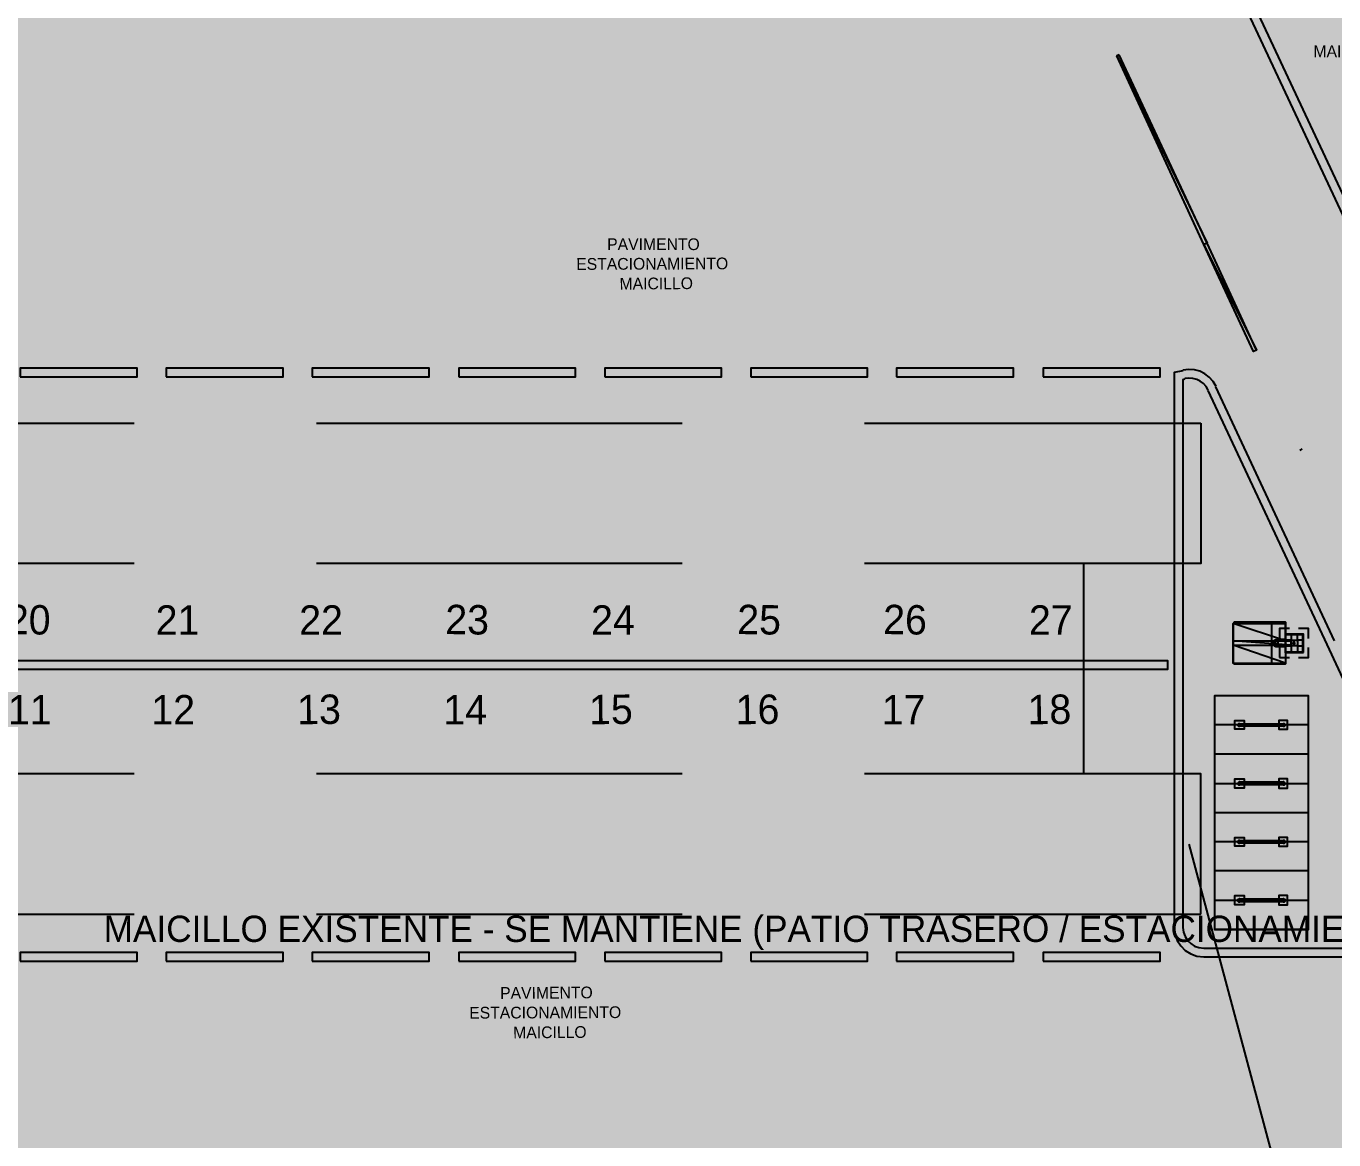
# Model space of a CAD drawing. Header units: metres. Extents: x 1 to 213, y 1 to 147.
# Drawn here: x 62.42 to 84.8, y 114.11 to 133.17 of the extents above; entities that cross this region are included whole.
import ezdxf

# ---------------------------------------------------------------- set-up
doc = ezdxf.new("R2010")
doc.units = ezdxf.units.M
for name, color, linetype in [('00-BASE-ARQUITECTURA', 8, 'Continuous'), ('00-BASE-MAICILLO-EXISTENTE', 33, 'Continuous'), ('00-BASE-TEXTO', 8, 'Continuous')]:
    doc.layers.add(name, color=color, linetype=linetype)

msp = doc.modelspace()

# ---------------------------------------------------------------- hatches: boundary and pattern name
at = {"layer": '00-BASE-MAICILLO-EXISTENTE'}
h = msp.add_hatch(dxfattribs=at)
h.set_pattern_fill('AR-SAND', scale=0.02)
h.paths.add_polyline_path([(52.211, 142.478), (53.049, 142.346), (60.193, 142.434), (60.59, 142.302), (66.719, 142.39), (76.156, 142.258), (76.2, 140.273), (75.935, 139.876), (74.216, 138.862), (73.466, 139.7), (73.157, 139.788), (72.628, 139.7), (71.217, 138.862), (70.776, 139.524), (70.247, 139.832), (69.718, 139.7), (68.351, 138.862), (67.91, 139.524), (67.381, 139.832), (66.763, 139.656), (65.484, 138.862), (65.264, 138.95), (64.691, 139.788), (64.161, 139.788), (63.765, 139.568), (62.618, 138.862), (62.265, 138.421), (62.309, 134.893), (62.706, 134.32), (80.301, 134.32), (82.109, 134.188), (82.506, 134.32), (82.77, 134.673), (82.462, 135.511), (82.594, 135.687), (85.152, 135.643), (86.034, 133.438), (86.519, 132.733), (87.577, 130.175), (98.469, 106.627), (96.705, 105.789), (96.308, 105.745), (95.956, 105.436), (93.31, 104.202), (92.913, 104.554), (92.781, 105.04), (91.943, 106.274), (90.708, 107.641), (89.032, 108.92), (87.489, 109.67), (87.709, 109.714), (87.974, 110.067), (87.974, 110.419), (87.621, 110.816), (87.092, 110.816), (86.827, 110.596), (86.739, 110.155), (86.96, 109.758), (86.651, 109.934), (84.578, 110.287), (71.746, 110.199), (69.894, 110.375), (67.292, 110.155), (64.823, 109.405), (63.279, 108.523), (60.81, 106.054), (59.708, 103.981), (59.223, 102.526), (59.002, 101.027), (59.002, 98.69), (58.87, 98.513), (52.123, 98.425), (51.991, 98.778), (51.991, 112.624), (52.123, 122.37), (52.079, 142.213), (52.211, 142.478)])

# ---------------------------------------------------------------- linework, layer by layer
at = {"layer": '00-BASE-ARQUITECTURA'}
for points in [[(102.909, 91.959), (82.451, 135.647)], [(110.857, 74.623), (103.47, 90.403), (103.48, 90.403), (82.356, 135.498)], [(81.128, 132.683), (81.086, 132.662), (82.631, 129.455), (81.128, 132.683)], [(81.086, 132.662), (82.631, 129.455), (82.578, 129.434), (81.086, 132.662)], [(82.631, 129.455), (82.578, 129.434)], [(82.631, 129.455), (82.578, 129.434), (83.478, 127.624), (82.631, 129.455)], [(82.578, 129.434), (83.478, 127.624), (83.425, 127.603), (82.578, 129.434)], [(82.218, 127.275), (82.07, 127.243), (82.07, 122.65)], [(82.25, 127.127), (82.218, 127.116), (82.218, 122.65)], [(82.785, 127.006), (82.734, 127.092), (82.669, 127.164), (82.593, 127.222), (82.507, 127.264), (82.414, 127.289), (82.317, 127.296), (82.219, 127.284)], [(82.651, 126.944), (82.615, 127.004), (82.569, 127.055), (82.515, 127.096), (82.455, 127.125), (82.389, 127.143), (82.321, 127.148), (82.251, 127.139)], [(84.684, 122.587), (82.652, 126.936)], [(84.811, 122.65), (82.779, 127)], [(64.269, 123.973), (58.512, 123.973), (58.512, 126.376), (64.269, 126.376)], [(67.391, 126.376), (73.646, 126.376)], [(82.525, 126.376), (82.525, 123.973), (76.768, 123.973)], [(76.768, 126.376), (82.525, 126.376)], [(84.261, 125.931), (84.219, 125.91)], [(73.646, 123.973), (67.391, 123.973)], [(80.525, 120.375), (80.525, 123.973)], [(83.975, 122.947), (83.076, 122.947), (83.097, 122.968), (83.975, 122.947)], [(83.742, 122.259), (83.097, 122.259), (83.076, 122.269), (83.076, 122.947), (83.097, 122.968), (83.742, 122.968)], [(83.076, 122.65), (83.975, 122.65), (83.076, 122.947), (83.076, 122.65)], [(83.975, 122.65), (83.076, 122.947), (83.975, 122.947), (83.975, 122.65)], [(83.097, 122.968), (83.097, 122.968), (83.975, 122.968), (83.097, 122.968), (83.975, 122.968), (83.975, 122.947), (83.097, 122.968)], [(84.039, 122.862), (83.869, 122.862), (83.869, 122.693)], [(83.975, 122.671), (83.975, 122.968)], [(84.367, 122.693), (84.367, 122.862), (84.197, 122.862)], [(82.07, 122.65), (82.07, 117.74)], [(82.218, 122.65), (82.218, 117.74)], [(83.076, 122.576), (84.07, 122.576), (83.076, 122.65), (83.076, 122.576)], [(84.07, 122.576), (83.076, 122.65), (84.07, 122.65), (84.07, 122.576)], [(83.822, 122.671), (83.808, 122.67), (83.796, 122.665), (83.785, 122.659), (83.776, 122.65), (83.769, 122.639), (83.765, 122.627), (83.764, 122.613), (83.765, 122.6), (83.769, 122.588), (83.776, 122.577), (83.785, 122.568), (83.796, 122.561), (83.808, 122.556), (83.822, 122.555)], [(83.822, 122.661), (83.811, 122.66), (83.801, 122.656), (83.792, 122.65), (83.785, 122.643), (83.779, 122.634), (83.775, 122.624), (83.774, 122.613), (83.775, 122.602), (83.779, 122.592), (83.785, 122.583), (83.792, 122.576), (83.801, 122.57), (83.811, 122.567), (83.822, 122.566)], [(83.848, 122.613), (83.847, 122.619), (83.845, 122.625), (83.842, 122.63), (83.838, 122.634), (83.833, 122.637), (83.828, 122.639), (83.822, 122.64), (83.816, 122.639), (83.81, 122.637), (83.805, 122.634), (83.801, 122.63), (83.798, 122.625), (83.796, 122.619), (83.795, 122.613), (83.796, 122.607), (83.798, 122.602), (83.801, 122.597), (83.805, 122.592), (83.81, 122.589), (83.816, 122.587), (83.822, 122.587), (83.828, 122.587), (83.833, 122.589), (83.838, 122.592), (83.842, 122.597), (83.845, 122.602), (83.847, 122.607), (83.848, 122.613)], [(83.975, 122.671), (83.827, 122.671)], [(83.965, 122.65), (83.827, 122.65)], [(83.975, 122.671), (83.965, 122.65), (83.965, 122.566), (83.975, 122.555), (83.975, 122.259)], [(84.07, 122.756), (84.07, 122.661), (83.975, 122.661)], [(84.07, 122.65), (83.975, 122.65)], [(84.123, 122.587), (84.123, 122.64)], [(84.272, 122.661), (84.176, 122.661), (84.176, 122.756)], [(83.076, 122.269), (83.975, 122.269), (83.076, 122.576), (83.076, 122.269)], [(83.975, 122.269), (83.076, 122.576), (83.975, 122.576), (83.975, 122.269)], [(83.827, 122.566), (83.965, 122.566)], [(83.827, 122.555), (83.975, 122.555)], [(83.869, 122.534), (83.869, 122.364)], [(84.07, 122.576), (83.975, 122.576)], [(83.975, 122.566), (84.07, 122.566), (84.07, 122.46)], [(84.145, 122.608), (84.092, 122.608)], [(84.176, 122.566), (84.176, 122.46)], [(84.176, 122.566), (84.272, 122.566)], [(84.197, 122.364), (84.367, 122.364), (84.367, 122.534)], [(86.547, 118.597), (84.684, 122.587)], [(83.097, 122.259), (83.975, 122.259), (83.076, 122.269), (83.097, 122.259)], [(83.975, 122.259), (83.076, 122.269), (83.975, 122.269), (83.975, 122.259)], [(83.975, 122.259), (83.097, 122.259), (83.975, 122.259)], [(83.869, 122.364), (84.039, 122.364)], [(84.356, 121.708), (82.758, 121.708)], [(84.367, 117.708), (82.758, 117.708), (84.367, 117.708), (84.367, 121.708), (82.758, 121.708), (82.758, 117.708)], [(84.367, 121.211), (82.758, 121.211)], [(83.266, 121.19), (83.266, 121.137), (83.107, 121.137), (83.107, 121.285), (83.266, 121.285), (83.266, 121.232)], [(83.192, 121.232), (83.181, 121.232), (83.171, 121.232), (83.171, 121.221), (83.16, 121.221), (83.16, 121.211), (83.16, 121.2), (83.171, 121.2), (83.171, 121.19), (83.181, 121.19), (83.192, 121.19)], [(83.192, 121.232), (83.933, 121.232)], [(83.933, 121.19), (83.192, 121.19)], [(83.859, 121.19), (83.859, 121.137), (84.007, 121.137), (84.007, 121.285), (83.859, 121.285), (83.859, 121.232)], [(83.933, 121.19), (83.943, 121.19), (83.954, 121.19), (83.954, 121.2), (83.965, 121.2), (83.965, 121.211), (83.965, 121.221), (83.954, 121.221), (83.954, 121.232), (83.943, 121.232), (83.933, 121.232)], [(84.367, 120.713), (82.758, 120.713)], [(64.269, 120.375), (58.512, 120.375), (58.512, 117.972), (64.269, 117.972)], [(73.646, 120.375), (67.391, 120.375)], [(82.525, 117.972), (82.525, 120.375), (76.768, 120.375)], [(84.367, 120.205), (82.758, 120.205)], [(83.266, 120.184), (83.266, 120.131), (83.107, 120.131), (83.107, 120.29), (83.266, 120.29), (83.266, 120.237)], [(83.192, 120.237), (83.181, 120.237), (83.171, 120.227), (83.16, 120.216), (83.16, 120.205), (83.16, 120.195), (83.171, 120.195), (83.171, 120.184), (83.181, 120.184), (83.192, 120.184)], [(83.192, 120.237), (83.933, 120.237)], [(83.933, 120.184), (83.192, 120.184)], [(83.859, 120.184), (83.859, 120.131), (84.007, 120.131), (84.007, 120.29), (83.859, 120.29), (83.859, 120.237)], [(83.933, 120.184), (83.943, 120.184), (83.954, 120.184), (83.954, 120.195), (83.965, 120.195), (83.965, 120.205), (83.965, 120.216), (83.954, 120.227), (83.943, 120.237), (83.933, 120.237)], [(84.367, 119.708), (82.758, 119.708)], [(83.266, 119.189), (83.266, 119.137), (83.107, 119.137), (83.107, 119.285), (83.266, 119.285), (83.266, 119.232)], [(83.859, 119.189), (83.859, 119.137), (84.007, 119.137), (84.007, 119.285), (83.859, 119.285), (83.859, 119.232)], [(85.055, 108.955), (82.324, 119.168)], [(84.367, 119.211), (82.758, 119.211)], [(83.192, 119.232), (83.181, 119.232), (83.171, 119.232), (83.171, 119.221), (83.16, 119.221), (83.16, 119.211), (83.16, 119.2), (83.171, 119.2), (83.171, 119.189), (83.181, 119.189), (83.192, 119.189)], [(83.192, 119.232), (83.933, 119.232)], [(83.933, 119.189), (83.192, 119.189)], [(83.933, 119.189), (83.943, 119.189), (83.954, 119.189), (83.954, 119.2), (83.965, 119.2), (83.965, 119.211), (83.965, 119.221), (83.954, 119.221), (83.954, 119.232), (83.943, 119.232), (83.933, 119.232)], [(84.367, 118.713), (82.758, 118.713)], [(84.367, 118.205), (82.758, 118.205)], [(83.266, 118.184), (83.266, 118.131), (83.107, 118.131), (83.107, 118.29), (83.266, 118.29), (83.266, 118.237)], [(83.192, 118.237), (83.181, 118.237), (83.171, 118.226), (83.16, 118.226), (83.16, 118.216), (83.16, 118.205), (83.16, 118.195), (83.171, 118.195), (83.171, 118.184), (83.181, 118.184), (83.192, 118.184)], [(83.192, 118.237), (83.933, 118.237)], [(83.933, 118.184), (83.192, 118.184)], [(83.859, 118.184), (83.859, 118.131), (84.007, 118.131), (84.007, 118.29), (83.859, 118.29), (83.859, 118.237)], [(83.933, 118.184), (83.943, 118.184), (83.954, 118.184), (83.954, 118.195), (83.965, 118.195), (83.965, 118.205), (83.965, 118.216), (83.965, 118.226), (83.954, 118.226), (83.943, 118.237), (83.933, 118.237)], [(67.391, 117.972), (73.646, 117.972)], [(76.768, 117.972), (82.525, 117.972)], [(82.07, 117.745), (82.083, 117.63), (82.121, 117.524), (82.181, 117.43), (82.258, 117.353), (82.352, 117.293), (82.458, 117.255), (82.573, 117.242)], [(82.218, 117.745), (82.228, 117.664), (82.254, 117.589), (82.296, 117.523), (82.351, 117.468), (82.417, 117.426), (82.492, 117.4), (82.573, 117.39)], [(82.578, 117.39), (85.774, 117.39)], [(82.578, 117.242), (85.774, 117.242)]]:
    msp.add_lwpolyline(points, dxfattribs=at)
for points in [[(62.322, 127.169), (64.322, 127.169), (64.322, 127.317), (62.322, 127.317)], [(64.819, 127.169), (66.82, 127.169), (66.82, 127.317), (64.819, 127.317)], [(67.317, 127.169), (69.317, 127.169), (69.317, 127.317), (67.317, 127.317)], [(69.825, 127.169), (71.826, 127.169), (71.826, 127.317), (69.825, 127.317)], [(72.323, 127.169), (74.323, 127.169), (74.323, 127.317), (72.323, 127.317)], [(74.821, 127.169), (76.821, 127.169), (76.821, 127.317), (74.821, 127.317)], [(77.318, 127.169), (79.319, 127.169), (79.319, 127.317), (77.318, 127.317)], [(79.827, 127.169), (81.827, 127.169), (81.827, 127.317), (79.827, 127.317)], [(83.975, 122.968), (83.975, 122.259), (83.742, 122.259), (83.742, 122.968)], [(84.282, 122.449), (84.282, 122.767), (83.965, 122.767), (83.965, 122.449)], [(84.272, 122.46), (84.272, 122.756), (83.975, 122.756), (83.975, 122.46)], [(84.176, 122.661), (84.176, 122.566), (84.07, 122.566), (84.07, 122.661)], [(59.718, 122.312), (81.954, 122.312), (81.954, 122.163), (59.718, 122.163)], [(62.322, 117.168), (64.322, 117.168), (64.322, 117.316), (62.322, 117.316)], [(64.819, 117.168), (66.82, 117.168), (66.82, 117.316), (64.819, 117.316)], [(67.317, 117.168), (69.317, 117.168), (69.317, 117.316), (67.317, 117.316)], [(69.825, 117.168), (71.826, 117.168), (71.826, 117.316), (69.825, 117.316)], [(72.323, 117.168), (74.323, 117.168), (74.323, 117.316), (72.323, 117.316)], [(74.821, 117.168), (76.821, 117.168), (76.821, 117.316), (74.821, 117.316)], [(77.318, 117.168), (79.319, 117.168), (79.319, 117.316), (77.318, 117.316)], [(79.827, 117.168), (81.827, 117.168), (81.827, 117.316), (79.827, 117.316)]]:
    msp.add_lwpolyline(points, close=True, dxfattribs=at)

# ---------------------------------------------------------------- texts
at = {"layer": '00-BASE-MAICILLO-EXISTENTE'}
msp.add_text('MAICILLO EXISTENTE - SE MANTIENE (PATIO TRASERO / ESTACIONAMIENTOS)', height=0.45, dxfattribs=at).set_placement((63.749, 117.497))
at = {"layer": '00-BASE-TEXTO'}
for s, height, p in [(' MAICILLO', 0.2012, (84.377, 132.641)), ('PAVIMENTO', 0.2012, (72.365, 129.339)), ('21', 0.503, (64.639, 122.756)), ('22', 0.503, (67.095, 122.756)), ('24', 0.503, (72.09, 122.756)), ('27', 0.503, (79.583, 122.756)), ('11', 0.503, (62.11, 121.221)), ('12', 0.503, (64.565, 121.221)), ('14', 0.503, (69.561, 121.221)), ('17', 0.503, (77.064, 121.221))]:
    msp.add_text(s, height=height, dxfattribs=at).set_placement(p)
for s, height, rotation, p in [('ESTACIONAMIENTO', 0.20118, 0.2252, (71.836, 129)), (' MAICILLO', 0.2012, 0.4395, (72.503, 128.662)), ('20', 0.503, -0.7855, (62.089, 122.767)), ('23', 0.503, -0.7747, (69.592, 122.767)), ('25', 0.503, -0.7855, (74.588, 122.767)), ('26', 0.503, -0.7747, (77.085, 122.767)), ('13', 0.503, 0.7855, (67.063, 121.221)), ('16', 0.503, 0.7855, (74.567, 121.221)), ('18', 0.503, 0.7855, (79.562, 121.221)), ('15', 0.503, 0.7747, (72.058, 121.221)), ('PAVIMENTO', 0.2012, 0.3678, (70.534, 116.522)), ('ESTACIONAMIENTO', 0.20118, 0.2252, (70.005, 116.184)), (' MAICILLO', 0.2012, 0.4395, (70.683, 115.845))]:
    msp.add_text(s, height=height, rotation=rotation, dxfattribs=at).set_placement(p)

doc.saveas('drawing.dxf')
